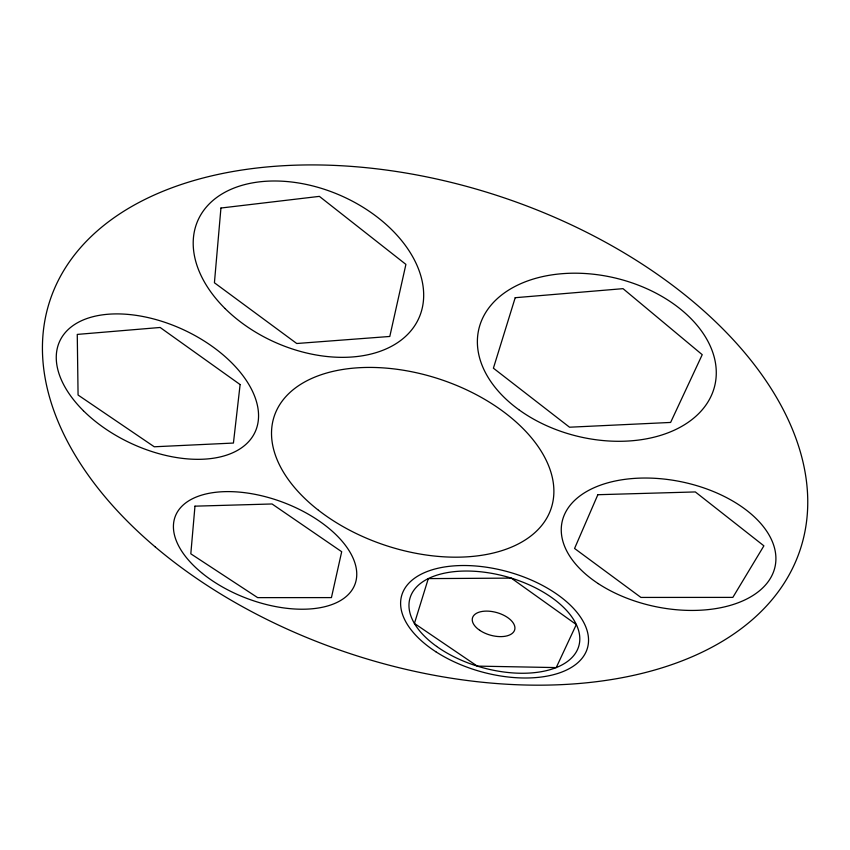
<?xml version="1.0" encoding="UTF-8"?>
<svg xmlns="http://www.w3.org/2000/svg" width="850" height="850" viewBox="0 0 850 850"><rect width="100%" height="100%" fill="white"/><g stroke="black" fill="none" stroke-linecap="round" stroke-linejoin="round"><path stroke-width="1.27" d="M194.969 506.164L190.814 553.817L257.656 597.635L331.436 597.603L341.689 551.714L272.064 503.976L194.969 506.164M220.936 208.027L214.423 282.774L296.746 343.506L389.799 336.462L405.907 264.392L319.377 196.371L220.936 208.027M240.114 384.561L233.431 443.052L154.264 446.781L78.073 395.038L77.265 334.411L160.14 327.473L240.114 384.561M428.304 578.606L414.428 623.443L477.275 666.113L556.229 667.59L576.311 624.559L511.254 578.117L428.304 578.606M515.206 297.702L493.404 368.188L569.532 427.21L670.618 422.439L702.227 354.684L623.029 288.66L515.206 297.702M597.847 494.711L574.568 548.473L640.932 597.433L732.849 597.391L763.895 545.838L695.332 491.938L597.847 494.711M155.327 547.007A395.271 240.561 18.4 0 0 795.016 563.061A395.271 240.561 18.4 0 0 324.923 165.081A395.271 240.561 18.4 0 0 155.327 547.007M318.463 510.255A145.924 87.422 18.4 0 0 550.864 509.235A145.924 87.422 18.4 0 0 368.772 367.423A145.924 87.422 18.4 0 0 318.463 510.255M436.634 646.414A87.731 47.016 15.7 0 0 577.756 648.996A87.731 47.016 15.7 0 0 468.786 571.051A87.731 47.016 15.7 0 0 436.634 646.414M435.827 651.737A96.528 51.744 15.7 0 0 587.456 648.008A96.528 51.744 15.7 0 0 460.424 565.558A96.528 51.744 15.7 0 0 435.827 651.737M202.481 573.463A96.05 51.329 20.7 0 0 354.344 585.82A96.05 51.329 20.7 0 0 238.414 492.033A96.05 51.329 20.7 0 0 202.481 573.463M83.417 410.741A107.727 62.56 25 0 0 254.171 433.882A107.727 62.56 25 0 0 134.683 315.148A107.727 62.56 25 0 0 83.417 410.741M225.059 308.539A120.806 80.378 23.7 0 0 418.986 317.889A120.806 80.378 23.7 0 0 281.254 181.156A120.806 80.378 23.7 0 0 225.059 308.539M518.776 409.658A121.316 81.345 13.6 0 0 714.181 387.897A121.316 81.345 13.6 0 0 557.526 274.136A121.316 81.345 13.6 0 0 518.776 409.658M598.219 583.599A108.8 63.739 11.7 0 0 773.968 570.594A108.8 63.739 11.7 0 0 633.611 478.454A108.8 63.739 11.7 0 0 598.219 583.599M479.676 630.275A21.919 11.73 15.7 0 0 514.558 630.222A21.919 11.73 15.7 0 0 486.551 611.107A21.919 11.73 15.7 0 0 479.676 630.275"/></g></svg>
